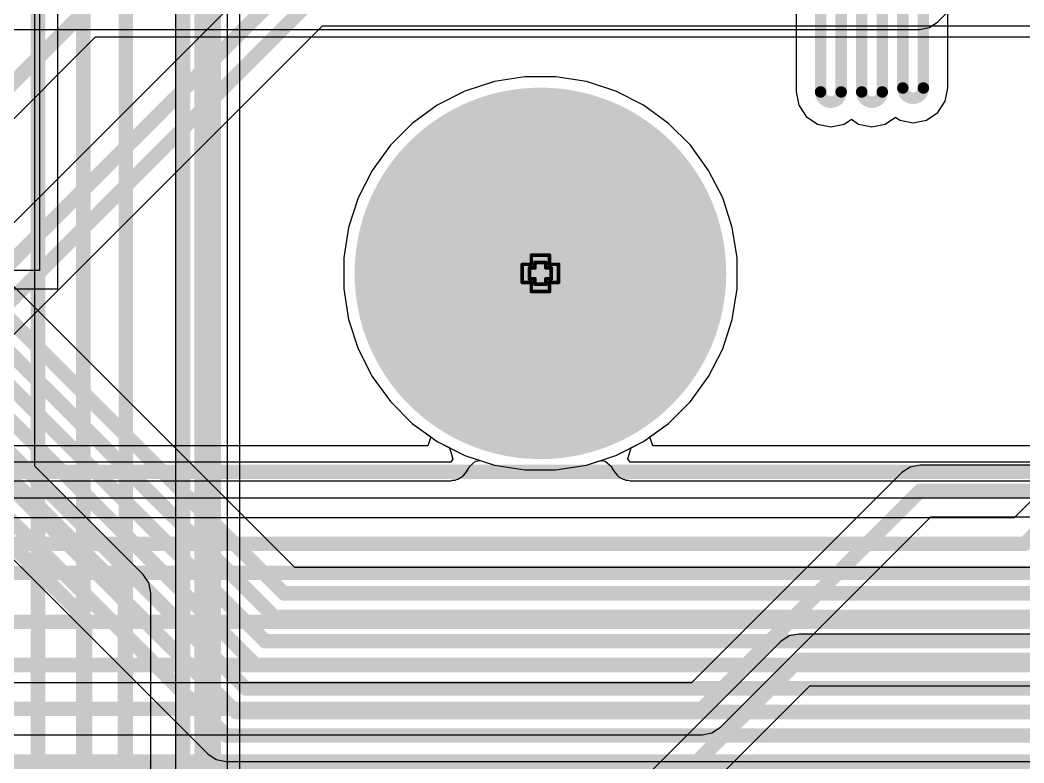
# Model space of a CAD drawing. Header units: inches. Extents: x 0 to 208, y 0 to 213.
# Drawn here: x 4.116 to 4.67, y 2.243 to 2.653 of the extents above; entities that cross this region are included whole.
import ezdxf

# ---------------------------------------------------------------- set-up
doc = ezdxf.new("R2010")
doc.units = ezdxf.units.IN
doc.header["$MEASUREMENT"] = 0
for name, color, linetype in [('Bottom Layer', 5, 'Continuous'), ('Bottom Solder', 6, 'Continuous'), ('Drill Drawing', 1, 'Continuous'), ('L2_GND1', 16, 'Continuous'), ('L3_SIG1', 76, 'Continuous'), ('L4_PWR', 90, 'Continuous'), ('L5_GND2', 156, 'Continuous'), ('L6_SIG2', 130, 'Continuous'), ('L7_GND3', 216, 'Continuous'), ('Multi-Layer', 9, 'Continuous'), ('Pad Holes', 156, 'Continuous'), ('Top Layer', 1, 'Continuous'), ('Top Solder', 216, 'Continuous')]:
    doc.layers.add(name, color=color, linetype=linetype)

# ---------------------------------------------------------------- blocks, each defined once
blk = doc.blocks.new('AS0B826_S78B_7H_8')
at = {"layer": 'Bottom Layer'}
h = blk.add_hatch(color=5, dxfattribs=at)
edge = h.paths.add_edge_path()
edge.add_arc((1.48826, 0.38539), 0.09843, 0, 360)
at = {"layer": 'Bottom Solder'}
h = blk.add_hatch(color=6, dxfattribs=at)
edge = h.paths.add_edge_path()
edge.add_arc((1.48826, 0.38539), 0.10243, 0, 360)
at = {"layer": 'L2_GND1'}
h = blk.add_hatch(color=16, dxfattribs=at)
edge = h.paths.add_edge_path()
edge.add_arc((1.48826, 0.38539), 0.09843, 0, 360)
at = {"layer": 'L3_SIG1'}
h = blk.add_hatch(color=76, dxfattribs=at)
edge = h.paths.add_edge_path()
edge.add_arc((1.48826, 0.38539), 0.09843, 0, 360)
at = {"layer": 'L4_PWR'}
h = blk.add_hatch(color=90, dxfattribs=at)
edge = h.paths.add_edge_path()
edge.add_arc((1.48826, 0.38539), 0.09843, 0, 360)
at = {"layer": 'L5_GND2'}
h = blk.add_hatch(color=156, dxfattribs=at)
edge = h.paths.add_edge_path()
edge.add_arc((1.48826, 0.38539), 0.09843, 0, 360)
at = {"layer": 'L6_SIG2'}
h = blk.add_hatch(color=130, dxfattribs=at)
edge = h.paths.add_edge_path()
edge.add_arc((1.48826, 0.38539), 0.09843, 0, 360)
at = {"layer": 'L7_GND3'}
h = blk.add_hatch(color=216, dxfattribs=at)
edge = h.paths.add_edge_path()
edge.add_arc((1.48826, 0.38539), 0.09843, 0, 360)
at = {"layer": 'Multi-Layer'}
h = blk.add_hatch(color=9, dxfattribs=at)
edge = h.paths.add_edge_path()
edge.add_arc((1.48826, 0.38539), 0.09843, 0, 360)
at = {"layer": 'Pad Holes'}
h = blk.add_hatch(color=7, dxfattribs=at)
edge = h.paths.add_edge_path()
edge.add_arc((1.48826, 0.38539), 0.06496, 0, 360)
at = {"layer": 'Top Layer'}
h = blk.add_hatch(color=1, dxfattribs=at)
edge = h.paths.add_edge_path()
edge.add_arc((1.48826, 0.38539), 0.09843, 0, 360)
at = {"layer": 'Top Solder'}
h = blk.add_hatch(color=216, dxfattribs=at)
edge = h.paths.add_edge_path()
edge.add_arc((1.48826, 0.38539), 0.10243, 0, 360)

msp = doc.modelspace()

# ---------------------------------------------------------------- linework, layer by layer
at = {"layer": 'Bottom Layer'}
for p, q in [((4.25015, 2.67855), (4.10235, 2.53075)), ((4.06109, 2.42791), (4.28291, 2.64973)), ((4.28291, 2.64973), (5.15338, 2.64973)), ((4.37761, 2.61891), (4.36138, 2.61363)), ((4.39447, 2.62158), (4.37761, 2.61891)), ((4.41153, 2.62158), (4.39447, 2.62158)), ((4.42839, 2.61891), (4.41153, 2.62158)), ((4.44462, 2.61363), (4.42839, 2.61891)), ((4.36138, 2.61363), (4.34617, 2.60588)), ((4.45983, 2.60588), (4.44462, 2.61363)), ((4.34617, 2.60588), (4.33236, 2.59585)), ((4.47363, 2.59585), (4.45983, 2.60588)), ((4.33236, 2.59585), (4.3203, 2.58378)), ((4.4857, 2.58378), (4.47363, 2.59585)), ((4.3203, 2.58378), (4.31027, 2.56998)), ((4.49573, 2.56998), (4.4857, 2.58378)), ((4.31027, 2.56998), (4.30252, 2.55477)), ((4.50348, 2.55477), (4.49573, 2.56998)), ((4.30252, 2.55477), (4.29724, 2.53854)), ((4.50875, 2.53854), (4.50348, 2.55477)), ((4.29724, 2.53854), (4.29457, 2.52168)), ((4.51142, 2.52168), (4.50875, 2.53854)), ((4.29457, 2.52168), (4.29457, 2.50462)), ((4.51142, 2.50462), (4.51142, 2.52168)), ((4.29457, 2.50462), (4.29724, 2.48776)), ((4.50875, 2.48776), (4.51142, 2.50462)), ((4.78591, 2.50009), (4.66409, 2.37827)), ((4.29724, 2.48776), (4.30252, 2.47153)), ((4.50348, 2.47153), (4.50875, 2.48776)), ((4.30252, 2.47153), (4.31027, 2.45632)), ((4.49573, 2.45632), (4.50348, 2.47153)), ((4.31027, 2.45632), (4.3203, 2.44252)), ((4.4857, 2.44252), (4.49573, 2.45632)), ((4.3203, 2.44252), (4.33236, 2.43045)), ((4.47363, 2.43045), (4.4857, 2.44252)), ((4.33236, 2.43045), (4.34617, 2.42042)), ((4.45983, 2.42042), (4.47363, 2.43045)), ((4.34617, 2.42042), (4.36138, 2.41267)), ((4.44462, 2.41267), (4.45983, 2.42042)), ((4.36138, 2.41267), (4.37761, 2.4074)), ((4.37761, 2.4074), (4.39447, 2.40473)), ((4.41153, 2.40473), (4.42839, 2.4074)), ((4.42839, 2.4074), (4.44462, 2.41267)), ((4.39447, 2.40473), (4.41153, 2.40473)), ((4.66409, 2.37827), (4.09191, 2.37827))]:
    msp.add_line(p, q, dxfattribs=at)
for points in [[(4.11245, 2.52066, 0.008, 0.008, 0), (4.27079, 2.679, 0.008, 0.008, 0)], [(4.051, 2.438, 0.008, 0.008, 0), (4.277, 2.664, 0.008, 0.008, 0)], [(4.04479, 2.453, 0.008, 0.008, 0), (4.11245, 2.52066, 0.008, 0.008, 0)], [(4.67, 2.364, 0.008, 0.008, 0), (4.796, 2.49, 0.008, 0.008, 0)], [(4.086, 2.364, 0.008, 0.008, 0), (4.67, 2.364, 0.008, 0.008, 0)], [(3.81, 2.348, 0.008, 0.008, 0), (4.675, 2.348, 0.008, 0.008, 0)], [(2.29833, 2.321, 0.008, 0.008, 0), (5.17497, 2.321, 0.008, 0.008, 0)], [(3.958, 2.29719, 0.008, 0.008, 0), (5.49484, 2.29719, 0.008, 0.008, 0)], [(0.53894, 2.22287, 0.05, 0.05, 0), (5.03359, 2.22287, 0.05, 0.05, 0)]]:
    msp.add_lwpolyline(points, format="xyseb", dxfattribs=at)
for points in [[(4.11045, 2.52066, 0.004, 0.004, 1), (4.11445, 2.52066, 0.004, 0.004, 1)], [(4.11045, 2.52066, 0.004, 0.004, 1), (4.11445, 2.52066, 0.004, 0.004, 1)], [(4.668, 2.364, 0.004, 0.004, 1), (4.672, 2.364, 0.004, 0.004, 1)], [(4.668, 2.364, 0.004, 0.004, 1), (4.672, 2.364, 0.004, 0.004, 1)]]:
    msp.add_lwpolyline(points, format="xyseb", close=True, dxfattribs=at)
at = {"layer": 'Drill Drawing'}
for points in [[(4.398, 2.51815, 0.002, 0.002, 0), (4.398, 2.52315, 0.002, 0.002, 0)], [(4.398, 2.52315, 0.002, 0.002, 0), (4.408, 2.52315, 0.002, 0.002, 0)], [(4.408, 2.51815, 0.002, 0.002, 0), (4.408, 2.52315, 0.002, 0.002, 0)], [(4.393, 2.50815, 0.002, 0.002, 0), (4.393, 2.51815, 0.002, 0.002, 0)], [(4.393, 2.51815, 0.002, 0.002, 0), (4.398, 2.51815, 0.002, 0.002, 0)], [(4.4, 2.51615, 0.002, 0.002, 0), (4.4, 2.51915, 0.002, 0.002, 0)], [(4.4, 2.51915, 0.002, 0.002, 0), (4.406, 2.51915, 0.002, 0.002, 0)], [(4.406, 2.51615, 0.002, 0.002, 0), (4.406, 2.51915, 0.002, 0.002, 0)], [(4.408, 2.51815, 0.002, 0.002, 0), (4.413, 2.51815, 0.002, 0.002, 0)], [(4.413, 2.50815, 0.002, 0.002, 0), (4.413, 2.51815, 0.002, 0.002, 0)], [(4.397, 2.51015, 0.002, 0.002, 0), (4.397, 2.51615, 0.002, 0.002, 0)], [(4.397, 2.51615, 0.002, 0.002, 0), (4.4, 2.51615, 0.002, 0.002, 0)], [(4.406, 2.51615, 0.002, 0.002, 0), (4.409, 2.51615, 0.002, 0.002, 0)], [(4.409, 2.51015, 0.002, 0.002, 0), (4.409, 2.51615, 0.002, 0.002, 0)], [(4.393, 2.50815, 0.002, 0.002, 0), (4.398, 2.50815, 0.002, 0.002, 0)], [(4.397, 2.51015, 0.002, 0.002, 0), (4.4, 2.51015, 0.002, 0.002, 0)], [(4.398, 2.50315, 0.002, 0.002, 0), (4.398, 2.50815, 0.002, 0.002, 0)], [(4.4, 2.50715, 0.002, 0.002, 0), (4.4, 2.51015, 0.002, 0.002, 0)], [(4.4, 2.50715, 0.002, 0.002, 0), (4.406, 2.50715, 0.002, 0.002, 0)], [(4.406, 2.51015, 0.002, 0.002, 0), (4.409, 2.51015, 0.002, 0.002, 0)], [(4.406, 2.50715, 0.002, 0.002, 0), (4.406, 2.51015, 0.002, 0.002, 0)], [(4.408, 2.50815, 0.002, 0.002, 0), (4.413, 2.50815, 0.002, 0.002, 0)], [(4.408, 2.50315, 0.002, 0.002, 0), (4.408, 2.50815, 0.002, 0.002, 0)], [(4.398, 2.50315, 0.002, 0.002, 0), (4.408, 2.50315, 0.002, 0.002, 0)]]:
    msp.add_lwpolyline(points, format="xyseb", dxfattribs=at)
for points in [[(4.3975, 2.52315, 0.001, 0.001, 1), (4.3985, 2.52315, 0.001, 0.001, 1)], [(4.3975, 2.52315, 0.001, 0.001, 1), (4.3985, 2.52315, 0.001, 0.001, 1)], [(4.4075, 2.52315, 0.001, 0.001, 1), (4.4085, 2.52315, 0.001, 0.001, 1)], [(4.4075, 2.52315, 0.001, 0.001, 1), (4.4085, 2.52315, 0.001, 0.001, 1)], [(4.3925, 2.51815, 0.001, 0.001, 1), (4.3935, 2.51815, 0.001, 0.001, 1)], [(4.3925, 2.51815, 0.001, 0.001, 1), (4.3935, 2.51815, 0.001, 0.001, 1)], [(4.3975, 2.51815, 0.001, 0.001, 1), (4.3985, 2.51815, 0.001, 0.001, 1)], [(4.3975, 2.51815, 0.001, 0.001, 1), (4.3985, 2.51815, 0.001, 0.001, 1)], [(4.3995, 2.51915, 0.001, 0.001, 1), (4.4005, 2.51915, 0.001, 0.001, 1)], [(4.3995, 2.51915, 0.001, 0.001, 1), (4.4005, 2.51915, 0.001, 0.001, 1)], [(4.4055, 2.51915, 0.001, 0.001, 1), (4.4065, 2.51915, 0.001, 0.001, 1)], [(4.4055, 2.51915, 0.001, 0.001, 1), (4.4065, 2.51915, 0.001, 0.001, 1)], [(4.4075, 2.51815, 0.001, 0.001, 1), (4.4085, 2.51815, 0.001, 0.001, 1)], [(4.4075, 2.51815, 0.001, 0.001, 1), (4.4085, 2.51815, 0.001, 0.001, 1)], [(4.4125, 2.51815, 0.001, 0.001, 1), (4.4135, 2.51815, 0.001, 0.001, 1)], [(4.4125, 2.51815, 0.001, 0.001, 1), (4.4135, 2.51815, 0.001, 0.001, 1)], [(4.3965, 2.51615, 0.001, 0.001, 1), (4.3975, 2.51615, 0.001, 0.001, 1)], [(4.3965, 2.51615, 0.001, 0.001, 1), (4.3975, 2.51615, 0.001, 0.001, 1)], [(4.3995, 2.51615, 0.001, 0.001, 1), (4.4005, 2.51615, 0.001, 0.001, 1)], [(4.3995, 2.51615, 0.001, 0.001, 1), (4.4005, 2.51615, 0.001, 0.001, 1)], [(4.4055, 2.51615, 0.001, 0.001, 1), (4.4065, 2.51615, 0.001, 0.001, 1)], [(4.4055, 2.51615, 0.001, 0.001, 1), (4.4065, 2.51615, 0.001, 0.001, 1)], [(4.4085, 2.51615, 0.001, 0.001, 1), (4.4095, 2.51615, 0.001, 0.001, 1)], [(4.4085, 2.51615, 0.001, 0.001, 1), (4.4095, 2.51615, 0.001, 0.001, 1)], [(4.3925, 2.50815, 0.001, 0.001, 1), (4.3935, 2.50815, 0.001, 0.001, 1)], [(4.3925, 2.50815, 0.001, 0.001, 1), (4.3935, 2.50815, 0.001, 0.001, 1)], [(4.3965, 2.51015, 0.001, 0.001, 1), (4.3975, 2.51015, 0.001, 0.001, 1)], [(4.3965, 2.51015, 0.001, 0.001, 1), (4.3975, 2.51015, 0.001, 0.001, 1)], [(4.3975, 2.50815, 0.001, 0.001, 1), (4.3985, 2.50815, 0.001, 0.001, 1)], [(4.3975, 2.50815, 0.001, 0.001, 1), (4.3985, 2.50815, 0.001, 0.001, 1)], [(4.3995, 2.51015, 0.001, 0.001, 1), (4.4005, 2.51015, 0.001, 0.001, 1)], [(4.3995, 2.51015, 0.001, 0.001, 1), (4.4005, 2.51015, 0.001, 0.001, 1)], [(4.3995, 2.50715, 0.001, 0.001, 1), (4.4005, 2.50715, 0.001, 0.001, 1)], [(4.3995, 2.50715, 0.001, 0.001, 1), (4.4005, 2.50715, 0.001, 0.001, 1)], [(4.4055, 2.51015, 0.001, 0.001, 1), (4.4065, 2.51015, 0.001, 0.001, 1)], [(4.4055, 2.51015, 0.001, 0.001, 1), (4.4065, 2.51015, 0.001, 0.001, 1)], [(4.4055, 2.50715, 0.001, 0.001, 1), (4.4065, 2.50715, 0.001, 0.001, 1)], [(4.4055, 2.50715, 0.001, 0.001, 1), (4.4065, 2.50715, 0.001, 0.001, 1)], [(4.4075, 2.50815, 0.001, 0.001, 1), (4.4085, 2.50815, 0.001, 0.001, 1)], [(4.4075, 2.50815, 0.001, 0.001, 1), (4.4085, 2.50815, 0.001, 0.001, 1)], [(4.4085, 2.51015, 0.001, 0.001, 1), (4.4095, 2.51015, 0.001, 0.001, 1)], [(4.4085, 2.51015, 0.001, 0.001, 1), (4.4095, 2.51015, 0.001, 0.001, 1)], [(4.4125, 2.50815, 0.001, 0.001, 1), (4.4135, 2.50815, 0.001, 0.001, 1)], [(4.4125, 2.50815, 0.001, 0.001, 1), (4.4135, 2.50815, 0.001, 0.001, 1)], [(4.3975, 2.50315, 0.001, 0.001, 1), (4.3985, 2.50315, 0.001, 0.001, 1)], [(4.3975, 2.50315, 0.001, 0.001, 1), (4.3985, 2.50315, 0.001, 0.001, 1)], [(4.4075, 2.50315, 0.001, 0.001, 1), (4.4085, 2.50315, 0.001, 0.001, 1)], [(4.4075, 2.50315, 0.001, 0.001, 1), (4.4085, 2.50315, 0.001, 0.001, 1)]]:
    msp.add_lwpolyline(points, format="xyseb", close=True, dxfattribs=at)
at = {"layer": 'L2_GND1'}
for p, q in [((4.37761, 2.61891), (4.36138, 2.61363)), ((4.39447, 2.62158), (4.37761, 2.61891)), ((4.41153, 2.62158), (4.39447, 2.62158)), ((4.42839, 2.61891), (4.41153, 2.62158)), ((4.44462, 2.61363), (4.42839, 2.61891)), ((4.36138, 2.61363), (4.34617, 2.60588)), ((4.45983, 2.60588), (4.44462, 2.61363)), ((4.34617, 2.60588), (4.33236, 2.59585)), ((4.47363, 2.59585), (4.45983, 2.60588)), ((4.33236, 2.59585), (4.3203, 2.58378)), ((4.4857, 2.58378), (4.47363, 2.59585)), ((4.3203, 2.58378), (4.31027, 2.56998)), ((4.49573, 2.56998), (4.4857, 2.58378)), ((4.31027, 2.56998), (4.30252, 2.55477)), ((4.50348, 2.55477), (4.49573, 2.56998)), ((4.30252, 2.55477), (4.29724, 2.53854)), ((4.50875, 2.53854), (4.50348, 2.55477)), ((4.29724, 2.53854), (4.29457, 2.52168)), ((4.51142, 2.52168), (4.50875, 2.53854)), ((4.29457, 2.52168), (4.29457, 2.50462)), ((4.51142, 2.50462), (4.51142, 2.52168)), ((4.29457, 2.50462), (4.29724, 2.48776)), ((4.50875, 2.48776), (4.51142, 2.50462)), ((4.29724, 2.48776), (4.30252, 2.47153)), ((4.50348, 2.47153), (4.50875, 2.48776)), ((4.30252, 2.47153), (4.31027, 2.45632)), ((4.49573, 2.45632), (4.50348, 2.47153)), ((4.31027, 2.45632), (4.3203, 2.44252)), ((4.4857, 2.44252), (4.49573, 2.45632)), ((4.3203, 2.44252), (4.33236, 2.43045)), ((4.47363, 2.43045), (4.4857, 2.44252)), ((4.33236, 2.43045), (4.34617, 2.42042)), ((4.45983, 2.42042), (4.47363, 2.43045)), ((4.34617, 2.42042), (4.36138, 2.41267)), ((4.44462, 2.41267), (4.45983, 2.42042)), ((4.36138, 2.41267), (4.37761, 2.4074)), ((4.37761, 2.4074), (4.39447, 2.40473)), ((4.41153, 2.40473), (4.42839, 2.4074)), ((4.42839, 2.4074), (4.44462, 2.41267)), ((4.39447, 2.40473), (4.41153, 2.40473)), ((4.54012, 2.31319), (4.53549, 2.31009)), ((4.54558, 2.31427), (4.54012, 2.31319)), ((5.3288, 2.31427), (4.54558, 2.31427)), ((4.53549, 2.31009), (4.08467, 1.85927)), ((4.53549, 2.31009), (4.53549, 2.31009)), ((4.10067, 1.83491), (4.55149, 2.28573)), ((4.55149, 2.28573), (5.3338, 2.28573))]:
    msp.add_line(p, q, dxfattribs=at)
for points in [[(4.09058, 1.845, 0.008, 0.008, 0), (4.54558, 2.3, 0.008, 0.008, 0)], [(4.54558, 2.3, 0.008, 0.008, 0), (5.56, 2.3, 0.008, 0.008, 0)]]:
    msp.add_lwpolyline(points, format="xyseb", dxfattribs=at)
msp.add_lwpolyline([(4.54358, 2.3, 0.004, 0.004, 1), (4.54758, 2.3, 0.004, 0.004, 1)], format="xyseb", close=True, dxfattribs=at)
msp.add_lwpolyline([(4.54358, 2.3, 0.004, 0.004, 1), (4.54758, 2.3, 0.004, 0.004, 1)], format="xyseb", close=True, dxfattribs=at)
at = {"layer": 'L3_SIG1'}
for p, q in [((4.23727, 1.097), (4.23727, 2.85542)), ((4.37761, 2.61891), (4.36138, 2.61363)), ((4.39447, 2.62158), (4.37761, 2.61891)), ((4.41153, 2.62158), (4.39447, 2.62158)), ((4.42839, 2.61891), (4.41153, 2.62158)), ((4.44462, 2.61363), (4.42839, 2.61891)), ((4.36138, 2.61363), (4.34617, 2.60588)), ((4.45983, 2.60588), (4.44462, 2.61363)), ((4.34617, 2.60588), (4.33236, 2.59585)), ((4.47363, 2.59585), (4.45983, 2.60588)), ((4.33236, 2.59585), (4.3203, 2.58378)), ((4.4857, 2.58378), (4.47363, 2.59585)), ((4.3203, 2.58378), (4.31027, 2.56998)), ((4.49573, 2.56998), (4.4857, 2.58378)), ((4.31027, 2.56998), (4.30252, 2.55477)), ((4.50348, 2.55477), (4.49573, 2.56998)), ((4.30252, 2.55477), (4.29724, 2.53854)), ((4.50875, 2.53854), (4.50348, 2.55477)), ((4.29724, 2.53854), (4.29457, 2.52168)), ((4.51142, 2.52168), (4.50875, 2.53854)), ((4.29457, 2.52168), (4.29457, 2.50462)), ((4.51142, 2.50462), (4.51142, 2.52168)), ((4.29457, 2.50462), (4.29724, 2.48776)), ((4.50875, 2.48776), (4.51142, 2.50462)), ((4.29724, 2.48776), (4.30252, 2.47153)), ((4.50348, 2.47153), (4.50875, 2.48776)), ((4.30252, 2.47153), (4.31027, 2.45632)), ((4.49573, 2.45632), (4.50348, 2.47153)), ((4.31027, 2.45632), (4.3203, 2.44252)), ((4.4857, 2.44252), (4.49573, 2.45632)), ((4.3203, 2.44252), (4.33236, 2.43045)), ((4.47363, 2.43045), (4.4857, 2.44252)), ((4.33236, 2.43045), (4.34617, 2.42042)), ((4.45983, 2.42042), (4.47363, 2.43045)), ((4.34617, 2.42042), (4.36138, 2.41267)), ((4.44462, 2.41267), (4.45983, 2.42042)), ((4.36138, 2.41267), (4.37761, 2.4074)), ((4.37761, 2.4074), (4.39447, 2.40473)), ((4.41153, 2.40473), (4.42839, 2.4074)), ((4.42839, 2.4074), (4.44462, 2.41267)), ((4.39447, 2.40473), (4.41153, 2.40473))]:
    msp.add_line(p, q, dxfattribs=at)
for points in [[(4.223, 1.097, 0.008, 0.008, 0), (4.223, 2.921, 0.008, 0.008, 0)], [(4.206, 1.60033, 0.008, 0.008, 0), (4.206, 2.88313, 0.008, 0.008, 0)], [(4.126, 1.65434, 0.008, 0.008, 0), (4.126, 2.86636, 0.008, 0.008, 0)], [(4.17445, 1.61045, 0.008, 0.008, 0), (4.17445, 2.76322, 0.008, 0.008, 0)], [(4.151, 1.633, 0.008, 0.008, 0), (4.151, 2.734, 0.008, 0.008, 0)]]:
    msp.add_lwpolyline(points, format="xyseb", dxfattribs=at)
at = {"layer": 'L4_PWR'}
for p, q in [((4.1268, 2.691), (4.1268, 2.51481)), ((4.137, 2.50462), (4.137, 2.691)), ((4.37761, 2.61891), (4.36138, 2.61363)), ((4.39447, 2.62158), (4.37761, 2.61891)), ((4.41153, 2.62158), (4.39447, 2.62158)), ((4.42839, 2.61891), (4.41153, 2.62158)), ((4.44462, 2.61363), (4.42839, 2.61891)), ((4.36138, 2.61363), (4.34617, 2.60588)), ((4.45983, 2.60588), (4.44462, 2.61363)), ((4.34617, 2.60588), (4.33236, 2.59585)), ((4.47363, 2.59585), (4.45983, 2.60588)), ((4.33236, 2.59585), (4.3203, 2.58378)), ((4.4857, 2.58378), (4.47363, 2.59585)), ((4.3203, 2.58378), (4.31027, 2.56998)), ((4.49573, 2.56998), (4.4857, 2.58378)), ((4.31027, 2.56998), (4.30252, 2.55477)), ((4.50348, 2.55477), (4.49573, 2.56998)), ((4.30252, 2.55477), (4.29724, 2.53854)), ((4.50875, 2.53854), (4.50348, 2.55477)), ((4.29724, 2.53854), (4.29457, 2.52168)), ((4.51142, 2.52168), (4.50875, 2.53854)), ((4.29457, 2.52168), (4.29457, 2.50462)), ((4.51142, 2.50462), (4.51142, 2.52168)), ((4.1268, 2.51481), (3.79662, 2.51481)), ((3.79662, 2.50462), (4.137, 2.50462)), ((4.29457, 2.50462), (4.29724, 2.48776)), ((4.50875, 2.48776), (4.51142, 2.50462)), ((4.29724, 2.48776), (4.30252, 2.47153)), ((4.50348, 2.47153), (4.50875, 2.48776)), ((4.30252, 2.47153), (4.31027, 2.45632)), ((4.49573, 2.45632), (4.50348, 2.47153)), ((4.31027, 2.45632), (4.3203, 2.44252)), ((4.4857, 2.44252), (4.49573, 2.45632)), ((4.3203, 2.44252), (4.33236, 2.43045)), ((4.47363, 2.43045), (4.4857, 2.44252)), ((4.33236, 2.43045), (4.34617, 2.42042)), ((4.45983, 2.42042), (4.47363, 2.43045)), ((4.34617, 2.42042), (4.3529, 2.41699)), ((4.4531, 2.41699), (4.45983, 2.42042)), ((4.3529, 2.41699), (4.35474, 2.41092)), ((4.45126, 2.41092), (4.4531, 2.41699)), ((4.35356, 2.409), (2.72443, 2.409)), ((4.35474, 2.41092), (4.35356, 2.409)), ((4.36388, 2.4066), (4.36725, 2.40963)), ((4.36725, 2.40963), (4.36973, 2.40996)), ((4.36973, 2.40996), (4.37761, 2.4074)), ((4.37761, 2.4074), (4.39447, 2.40473)), ((4.41153, 2.40473), (4.42839, 2.4074)), ((4.42839, 2.4074), (4.43627, 2.40996)), ((4.43627, 2.40996), (4.43875, 2.40963)), ((4.43875, 2.40963), (4.44211, 2.4066)), ((4.45243, 2.409), (4.45126, 2.41092)), ((4.77335, 2.409), (4.45243, 2.409)), ((4.3601, 2.40134), (4.36077, 2.40179)), ((4.36077, 2.40179), (4.36144, 2.40278)), ((4.36144, 2.40278), (4.36225, 2.40366)), ((4.36225, 2.40366), (4.36343, 2.40557)), ((4.36343, 2.40557), (4.36354, 2.40587)), ((4.36354, 2.40587), (4.36374, 2.40611)), ((4.36374, 2.40611), (4.36388, 2.4066)), ((4.39447, 2.40473), (4.41153, 2.40473)), ((4.44211, 2.4066), (4.44226, 2.40612)), ((4.44226, 2.40612), (4.44246, 2.40587)), ((4.44246, 2.40587), (4.44257, 2.40557)), ((4.44257, 2.40557), (4.44375, 2.40366)), ((4.44375, 2.40366), (4.44456, 2.40278)), ((4.44456, 2.40278), (4.44522, 2.40179)), ((4.44522, 2.40179), (4.4459, 2.40134)), ((3.74311, 2.3988), (4.35356, 2.3988)), ((4.35356, 2.3988), (4.35473, 2.39904)), ((4.35473, 2.39904), (4.35593, 2.39908)), ((4.35593, 2.39908), (4.35667, 2.39942)), ((4.35667, 2.39942), (4.35747, 2.39958)), ((4.35747, 2.39958), (4.35846, 2.40024)), ((4.35846, 2.40024), (4.35954, 2.40074)), ((4.35954, 2.40074), (4.3601, 2.40134)), ((4.4459, 2.40134), (4.44646, 2.40074)), ((4.44646, 2.40074), (4.44754, 2.40024)), ((4.44754, 2.40024), (4.44853, 2.39958)), ((4.44853, 2.39958), (4.44933, 2.39942)), ((4.44933, 2.39942), (4.45007, 2.39908)), ((4.45007, 2.39908), (4.45126, 2.39904)), ((4.45126, 2.39904), (4.45243, 2.3988)), ((4.45243, 2.3988), (4.77335, 2.3988))]:
    msp.add_line(p, q, dxfattribs=at)
at = {"layer": 'L5_GND2'}
for p, q in [((4.62209, 2.65191), (4.70438, 2.73419)), ((4.61746, 2.64881), (4.62209, 2.65191)), ((3.97733, 2.64773), (4.612, 2.64773)), ((4.612, 2.64773), (4.61746, 2.64881)), ((4.612, 2.64773), (4.612, 2.64773)), ((4.26756, 2.35097), (3.97542, 2.64311)), ((4.37761, 2.61891), (4.36138, 2.61363)), ((4.39447, 2.62158), (4.37761, 2.61891)), ((4.41153, 2.62158), (4.39447, 2.62158)), ((4.42839, 2.61891), (4.41153, 2.62158)), ((4.44462, 2.61363), (4.42839, 2.61891)), ((4.36138, 2.61363), (4.34617, 2.60588)), ((4.45983, 2.60588), (4.44462, 2.61363)), ((4.34617, 2.60588), (4.33236, 2.59585)), ((4.47363, 2.59585), (4.45983, 2.60588)), ((4.33236, 2.59585), (4.3203, 2.58378)), ((4.4857, 2.58378), (4.47363, 2.59585)), ((4.3203, 2.58378), (4.31027, 2.56998)), ((4.49573, 2.56998), (4.4857, 2.58378)), ((4.31027, 2.56998), (4.30252, 2.55477)), ((4.50348, 2.55477), (4.49573, 2.56998)), ((4.30252, 2.55477), (4.29724, 2.53854)), ((4.50875, 2.53854), (4.50348, 2.55477)), ((4.29724, 2.53854), (4.29457, 2.52168)), ((4.51142, 2.52168), (4.50875, 2.53854)), ((4.29457, 2.52168), (4.29457, 2.50462)), ((4.51142, 2.50462), (4.51142, 2.52168)), ((4.29457, 2.50462), (4.29724, 2.48776)), ((4.50875, 2.48776), (4.51142, 2.50462)), ((3.97909, 2.48873), (4.21962, 2.2482)), ((4.29724, 2.48776), (4.30252, 2.47153)), ((4.50348, 2.47153), (4.50875, 2.48776)), ((4.30252, 2.47153), (4.31027, 2.45632)), ((4.49573, 2.45632), (4.50348, 2.47153)), ((4.31027, 2.45632), (4.3203, 2.44252)), ((4.4857, 2.44252), (4.49573, 2.45632)), ((4.3203, 2.44252), (4.33236, 2.43045)), ((4.47363, 2.43045), (4.4857, 2.44252)), ((4.33236, 2.43045), (4.34617, 2.42042)), ((4.45983, 2.42042), (4.47363, 2.43045)), ((4.34617, 2.42042), (4.36138, 2.41267)), ((4.44462, 2.41267), (4.45983, 2.42042)), ((4.36138, 2.41267), (4.37761, 2.4074)), ((4.37761, 2.4074), (4.39447, 2.40473)), ((4.41153, 2.40473), (4.42839, 2.4074)), ((4.42839, 2.4074), (4.44462, 2.41267)), ((4.39447, 2.40473), (4.41153, 2.40473)), ((4.70875, 2.35097), (4.26756, 2.35097)), ((4.21962, 2.2482), (4.21962, 2.2482)), ((4.21962, 2.2482), (4.22425, 2.2451)), ((4.22425, 2.2451), (4.22971, 2.24402)), ((4.22971, 2.24402), (4.22971, 2.24402)), ((4.22971, 2.24402), (5.36642, 2.24402))]:
    msp.add_line(p, q, dxfattribs=at)
for points in [[(3.95834, 2.64, 0.008, 0.008, 0), (4.26165, 2.33669, 0.008, 0.008, 0)], [(3.96996, 2.61, 0.008, 0.008, 0), (4.25626, 2.32369, 0.008, 0.008, 0)], [(3.97876, 2.58281, 0.008, 0.008, 0), (4.25128, 2.31029, 0.008, 0.008, 0)], [(3.97338, 2.56981, 0.008, 0.008, 0), (4.2459, 2.29729, 0.008, 0.008, 0)], [(3.96799, 2.55681, 0.008, 0.008, 0), (4.24051, 2.28429, 0.008, 0.008, 0)], [(3.97242, 2.534, 0.008, 0.008, 0), (4.23513, 2.27129, 0.008, 0.008, 0)], [(3.985, 2.503, 0.008, 0.008, 0), (4.22971, 2.25829, 0.008, 0.008, 0)], [(4.26165, 2.33669, 0.008, 0.008, 0), (4.71467, 2.33669, 0.008, 0.008, 0)], [(4.25626, 2.32369, 0.008, 0.008, 0), (5.33882, 2.32369, 0.008, 0.008, 0)], [(4.25128, 2.31029, 0.008, 0.008, 0), (5.3438, 2.31029, 0.008, 0.008, 0)], [(4.2459, 2.29729, 0.008, 0.008, 0), (5.34918, 2.29729, 0.008, 0.008, 0)], [(4.24051, 2.28429, 0.008, 0.008, 0), (5.35565, 2.28429, 0.008, 0.008, 0)], [(4.23513, 2.27129, 0.008, 0.008, 0), (5.36103, 2.27129, 0.008, 0.008, 0)], [(4.22971, 2.25829, 0.008, 0.008, 0), (5.36642, 2.25829, 0.008, 0.008, 0)]]:
    msp.add_lwpolyline(points, format="xyseb", dxfattribs=at)
for points in [[(4.25965, 2.33669, 0.004, 0.004, 1), (4.26365, 2.33669, 0.004, 0.004, 1)], [(4.25965, 2.33669, 0.004, 0.004, 1), (4.26365, 2.33669, 0.004, 0.004, 1)], [(4.25426, 2.32369, 0.004, 0.004, 1), (4.25826, 2.32369, 0.004, 0.004, 1)], [(4.25426, 2.32369, 0.004, 0.004, 1), (4.25826, 2.32369, 0.004, 0.004, 1)], [(4.24928, 2.31029, 0.004, 0.004, 1), (4.25328, 2.31029, 0.004, 0.004, 1)], [(4.24928, 2.31029, 0.004, 0.004, 1), (4.25328, 2.31029, 0.004, 0.004, 1)], [(4.2439, 2.29729, 0.004, 0.004, 1), (4.2479, 2.29729, 0.004, 0.004, 1)], [(4.2439, 2.29729, 0.004, 0.004, 1), (4.2479, 2.29729, 0.004, 0.004, 1)], [(4.23851, 2.28429, 0.004, 0.004, 1), (4.24251, 2.28429, 0.004, 0.004, 1)], [(4.23851, 2.28429, 0.004, 0.004, 1), (4.24251, 2.28429, 0.004, 0.004, 1)], [(4.23313, 2.27129, 0.004, 0.004, 1), (4.23713, 2.27129, 0.004, 0.004, 1)], [(4.23313, 2.27129, 0.004, 0.004, 1), (4.23713, 2.27129, 0.004, 0.004, 1)], [(4.22771, 2.25829, 0.004, 0.004, 1), (4.23171, 2.25829, 0.004, 0.004, 1)], [(4.22771, 2.25829, 0.004, 0.004, 1), (4.23171, 2.25829, 0.004, 0.004, 1)]]:
    msp.add_lwpolyline(points, format="xyseb", close=True, dxfattribs=at)
at = {"layer": 'L6_SIG2'}
for p, q in [((4.23047, 2.01319), (4.23047, 2.9135)), ((4.20192, 2.87118), (4.20192, 2.0191)), ((4.12427, 2.40691), (4.12427, 2.72946)), ((4.54403, 2.66303), (4.54403, 2.61323)), ((4.62753, 2.6154), (4.62753, 2.66303)), ((4.37761, 2.61891), (4.36138, 2.61363)), ((4.39447, 2.62158), (4.37761, 2.61891)), ((4.41153, 2.62158), (4.39447, 2.62158)), ((4.42839, 2.61891), (4.41153, 2.62158)), ((4.44462, 2.61363), (4.42839, 2.61891)), ((4.36138, 2.61363), (4.34617, 2.60588)), ((4.45983, 2.60588), (4.44462, 2.61363)), ((4.54403, 2.61323), (4.54392, 2.61323)), ((4.54392, 2.61323), (4.54538, 2.60588)), ((4.62618, 2.60805), (4.62764, 2.6154)), ((4.62764, 2.6154), (4.62753, 2.6154)), ((4.62201, 2.60182), (4.62618, 2.60805)), ((4.34617, 2.60588), (4.33236, 2.59585)), ((4.47363, 2.59585), (4.45983, 2.60588)), ((4.54538, 2.60588), (4.54954, 2.59965)), ((4.61578, 2.59766), (4.62201, 2.60182)), ((4.33236, 2.59585), (4.3203, 2.58378)), ((4.4857, 2.58378), (4.47363, 2.59585)), ((4.54954, 2.59965), (4.55577, 2.59549)), ((4.55577, 2.59549), (4.56312, 2.59403)), ((4.56312, 2.59403), (4.57046, 2.59549)), ((4.57046, 2.59549), (4.57445, 2.59815)), ((4.57445, 2.59815), (4.57843, 2.59549)), ((4.57843, 2.59549), (4.58578, 2.59403)), ((4.58578, 2.59403), (4.59312, 2.59549)), ((4.59312, 2.59549), (4.59873, 2.59924)), ((4.59873, 2.59924), (4.60109, 2.59766)), ((4.60109, 2.59766), (4.60844, 2.5962)), ((4.60844, 2.5962), (4.61578, 2.59766)), ((4.3203, 2.58378), (4.31027, 2.56998)), ((4.49573, 2.56998), (4.4857, 2.58378)), ((4.31027, 2.56998), (4.30252, 2.55477)), ((4.50348, 2.55477), (4.49573, 2.56998)), ((4.30252, 2.55477), (4.29724, 2.53854)), ((4.50875, 2.53854), (4.50348, 2.55477)), ((4.29724, 2.53854), (4.29457, 2.52168)), ((4.51142, 2.52168), (4.50875, 2.53854)), ((4.29457, 2.52168), (4.29457, 2.50462)), ((4.51142, 2.50462), (4.51142, 2.52168)), ((4.29457, 2.50462), (4.29724, 2.48776)), ((4.50875, 2.48776), (4.51142, 2.50462)), ((4.29724, 2.48776), (4.30252, 2.47153)), ((4.50348, 2.47153), (4.50875, 2.48776)), ((4.30252, 2.47153), (4.31027, 2.45632)), ((4.49573, 2.45632), (4.50348, 2.47153)), ((4.31027, 2.45632), (4.3203, 2.44252)), ((4.4857, 2.44252), (4.49573, 2.45632)), ((4.3203, 2.44252), (4.33236, 2.43045)), ((4.47363, 2.43045), (4.4857, 2.44252)), ((4.33236, 2.43045), (4.34617, 2.42042)), ((4.45983, 2.42042), (4.47363, 2.43045)), ((4.34617, 2.42042), (4.36138, 2.41267)), ((4.44462, 2.41267), (4.45983, 2.42042)), ((4.36138, 2.41267), (4.37761, 2.4074)), ((4.37761, 2.4074), (4.39447, 2.40473)), ((4.41153, 2.40473), (4.42839, 2.4074)), ((4.42839, 2.4074), (4.44462, 2.41267)), ((4.18409, 2.34709), (4.12427, 2.40691)), ((4.39447, 2.40473), (4.41153, 2.40473)), ((4.18719, 2.34246), (4.18409, 2.34709)), ((4.18409, 2.34709), (4.18409, 2.34709)), ((4.18827, 2.337), (4.18719, 2.34246)), ((4.18827, 2.01199), (4.18827, 2.337)), ((4.18827, 2.337), (4.18827, 2.337))]:
    msp.add_line(p, q, dxfattribs=at)
for points in [[(4.21619, 2.01319, 0.008, 0.008, 0), (4.21619, 2.93281, 0.008, 0.008, 0)], [(4.56878, 2.61323, 0.00633, 0.00633, 0), (4.56878, 2.68079, 0.00633, 0.00633, 0)], [(4.58011, 2.61323, 0.00633, 0.00633, 0), (4.58011, 2.68079, 0.00633, 0.00633, 0)], [(4.59144, 2.61323, 0.00633, 0.00633, 0), (4.59144, 2.68079, 0.00633, 0.00633, 0)], [(4.60277, 2.6154, 0.00633, 0.00633, 0), (4.60277, 2.68079, 0.00633, 0.00633, 0)], [(4.55745, 2.61323, 0.00633, 0.00633, 0), (4.55745, 2.67012, 0.00633, 0.00633, 0)], [(4.6141, 2.6154, 0.00633, 0.00633, 0), (4.6141, 2.67012, 0.00633, 0.00633, 0)], [(4.6141, 2.6154, 0.00633, 0.00633, -1), (4.60277, 2.6154, 0.00633, 0.00633, 0)], [(4.56878, 2.61323, 0.00633, 0.00633, -1), (4.55745, 2.61323, 0.00633, 0.00633, 0)], [(4.59144, 2.61323, 0.00633, 0.00633, -1), (4.58011, 2.61323, 0.00633, 0.00633, 0)], [(4.11, 2.401, 0.008, 0.008, 0), (4.174, 2.337, 0.008, 0.008, 0)], [(4.08505, 2.38995, 0.008, 0.008, 0), (4.152, 2.323, 0.008, 0.008, 0)], [(4.174, 2.002, 0.008, 0.008, 0), (4.174, 2.337, 0.008, 0.008, 0)], [(4.152, 2.018, 0.008, 0.008, 0), (4.152, 2.323, 0.008, 0.008, 0)]]:
    msp.add_lwpolyline(points, format="xyseb", dxfattribs=at)
for points in [[(4.60119, 2.6154, 0.00316, 0.00316, 1), (4.60436, 2.6154, 0.00316, 0.00316, 1)], [(4.60119, 2.6154, 0.00316, 0.00316, 1), (4.60436, 2.6154, 0.00316, 0.00316, 1)], [(4.61252, 2.6154, 0.00316, 0.00316, 1), (4.61569, 2.6154, 0.00316, 0.00316, 1)], [(4.61252, 2.6154, 0.00316, 0.00316, 1), (4.61569, 2.6154, 0.00316, 0.00316, 1)], [(4.55587, 2.61323, 0.00316, 0.00316, 1), (4.55904, 2.61323, 0.00316, 0.00316, 1)], [(4.55587, 2.61323, 0.00316, 0.00316, 1), (4.55904, 2.61323, 0.00316, 0.00316, 1)], [(4.5672, 2.61323, 0.00316, 0.00316, 1), (4.57037, 2.61323, 0.00316, 0.00316, 1)], [(4.5672, 2.61323, 0.00316, 0.00316, 1), (4.57037, 2.61323, 0.00316, 0.00316, 1)], [(4.57853, 2.61323, 0.00316, 0.00316, 1), (4.5817, 2.61323, 0.00316, 0.00316, 1)], [(4.57853, 2.61323, 0.00316, 0.00316, 1), (4.5817, 2.61323, 0.00316, 0.00316, 1)], [(4.58986, 2.61323, 0.00316, 0.00316, 1), (4.59303, 2.61323, 0.00316, 0.00316, 1)], [(4.58986, 2.61323, 0.00316, 0.00316, 1), (4.59303, 2.61323, 0.00316, 0.00316, 1)], [(4.172, 2.337, 0.004, 0.004, 1), (4.176, 2.337, 0.004, 0.004, 1)], [(4.172, 2.337, 0.004, 0.004, 1), (4.176, 2.337, 0.004, 0.004, 1)], [(4.15, 2.323, 0.004, 0.004, 1), (4.154, 2.323, 0.004, 0.004, 1)], [(4.15, 2.323, 0.004, 0.004, 1), (4.154, 2.323, 0.004, 0.004, 1)]]:
    msp.add_lwpolyline(points, format="xyseb", close=True, dxfattribs=at)
at = {"layer": 'L7_GND3'}
for p, q in [((4.09128, 2.5771), (4.15772, 2.64354)), ((4.15772, 2.64354), (4.94471, 2.64354)), ((4.37761, 2.61891), (4.36138, 2.61363)), ((4.39447, 2.62158), (4.37761, 2.61891)), ((4.41153, 2.62158), (4.39447, 2.62158)), ((4.42839, 2.61891), (4.41153, 2.62158)), ((4.44462, 2.61363), (4.42839, 2.61891)), ((4.36138, 2.61363), (4.34617, 2.60588)), ((4.45983, 2.60588), (4.44462, 2.61363)), ((4.34617, 2.60588), (4.33236, 2.59585)), ((4.47363, 2.59585), (4.45983, 2.60588)), ((4.33236, 2.59585), (4.3203, 2.58378)), ((4.4857, 2.58378), (4.47363, 2.59585)), ((4.3203, 2.58378), (4.31027, 2.56998)), ((4.49573, 2.56998), (4.4857, 2.58378)), ((4.31027, 2.56998), (4.30252, 2.55477)), ((4.50348, 2.55477), (4.49573, 2.56998)), ((4.30252, 2.55477), (4.29724, 2.53854)), ((4.50875, 2.53854), (4.50348, 2.55477)), ((4.29724, 2.53854), (4.29457, 2.52168)), ((4.51142, 2.52168), (4.50875, 2.53854)), ((4.29457, 2.52168), (4.29457, 2.50462)), ((4.51142, 2.50462), (4.51142, 2.52168)), ((4.29457, 2.50462), (4.29724, 2.48776)), ((4.50875, 2.48776), (4.51142, 2.50462)), ((4.29724, 2.48776), (4.30252, 2.47153)), ((4.50348, 2.47153), (4.50875, 2.48776)), ((4.30252, 2.47153), (4.31027, 2.45632)), ((4.49573, 2.45632), (4.50348, 2.47153)), ((4.31027, 2.45632), (4.3203, 2.44252)), ((4.4857, 2.44252), (4.49573, 2.45632)), ((4.3203, 2.44252), (4.33236, 2.43045)), ((4.47363, 2.43045), (4.4857, 2.44252)), ((4.33236, 2.43045), (4.34262, 2.423)), ((4.46338, 2.423), (4.47363, 2.43045)), ((4.34262, 2.423), (4.34099, 2.418)), ((4.46501, 2.418), (4.46338, 2.423)), ((4.34099, 2.418), (3.09719, 2.418)), ((4.73828, 2.418), (4.46501, 2.418)), ((3.74819, 2.38945), (4.74419, 2.38945))]:
    msp.add_line(p, q, dxfattribs=at)
for points in [[(4.08119, 2.58719, 0.008, 0.008, 0), (4.15181, 2.65781, 0.008, 0.008, 0)], [(3.09127, 2.40373, 0.008, 0.008, 0), (4.74419, 2.40373, 0.008, 0.008, 0)]]:
    msp.add_lwpolyline(points, format="xyseb", dxfattribs=at)
at = {"layer": 'Top Layer'}
for p, q in [((4.37761, 2.61891), (4.36138, 2.61363)), ((4.39447, 2.62158), (4.37761, 2.61891)), ((4.41153, 2.62158), (4.39447, 2.62158)), ((4.42839, 2.61891), (4.41153, 2.62158)), ((4.44462, 2.61363), (4.42839, 2.61891)), ((4.36138, 2.61363), (4.34617, 2.60588)), ((4.45983, 2.60588), (4.44462, 2.61363)), ((4.34617, 2.60588), (4.33236, 2.59585)), ((4.47363, 2.59585), (4.45983, 2.60588)), ((4.33236, 2.59585), (4.3203, 2.58378)), ((4.4857, 2.58378), (4.47363, 2.59585)), ((4.3203, 2.58378), (4.31027, 2.56998)), ((4.49573, 2.56998), (4.4857, 2.58378)), ((4.31027, 2.56998), (4.30252, 2.55477)), ((4.50348, 2.55477), (4.49573, 2.56998)), ((4.30252, 2.55477), (4.29724, 2.53854)), ((4.50875, 2.53854), (4.50348, 2.55477)), ((4.29724, 2.53854), (4.29457, 2.52168)), ((4.51142, 2.52168), (4.50875, 2.53854)), ((4.29457, 2.52168), (4.29457, 2.50462)), ((4.51142, 2.50462), (4.51142, 2.52168)), ((4.29457, 2.50462), (4.29724, 2.48776)), ((4.50875, 2.48776), (4.51142, 2.50462)), ((4.29724, 2.48776), (4.30252, 2.47153)), ((4.50348, 2.47153), (4.50875, 2.48776)), ((4.30252, 2.47153), (4.31027, 2.45632)), ((4.49573, 2.45632), (4.50348, 2.47153)), ((4.31027, 2.45632), (4.3203, 2.44252)), ((4.4857, 2.44252), (4.49573, 2.45632)), ((4.3203, 2.44252), (4.33236, 2.43045)), ((4.47363, 2.43045), (4.4857, 2.44252)), ((4.33236, 2.43045), (4.34617, 2.42042)), ((4.45983, 2.42042), (4.47363, 2.43045)), ((4.34617, 2.42042), (4.36138, 2.41267)), ((4.44462, 2.41267), (4.45983, 2.42042)), ((4.36138, 2.41267), (4.37761, 2.4074)), ((4.37761, 2.4074), (4.39447, 2.40473)), ((4.41153, 2.40473), (4.42839, 2.4074)), ((4.42839, 2.4074), (4.44462, 2.41267)), ((4.61228, 2.40745), (4.60682, 2.40636)), ((4.77435, 2.40745), (4.61228, 2.40745)), ((4.61228, 2.40745), (4.61228, 2.40745)), ((4.39447, 2.40473), (4.41153, 2.40473)), ((4.60219, 2.40327), (4.4862, 2.28727)), ((4.60682, 2.40636), (4.60219, 2.40327)), ((4.5022, 2.26291), (4.6182, 2.3789)), ((4.6182, 2.3789), (4.76489, 2.3789)), ((4.4862, 2.28727), (4.09638, 2.28727)), ((4.09638, 2.25873), (4.49211, 2.25873)), ((4.49211, 2.25873), (4.49757, 2.25981)), ((4.49211, 2.25873), (4.49211, 2.25873)), ((4.49757, 2.25981), (4.5022, 2.26291))]:
    msp.add_line(p, q, dxfattribs=at)
for points in [[(4.49211, 2.273, 0.008, 0.008, 0), (4.61228, 2.39317, 0.008, 0.008, 0)], [(4.61228, 2.39317, 0.008, 0.008, 0), (5.16308, 2.39317, 0.008, 0.008, 0)], [(4.07981, 2.273, 0.008, 0.008, 0), (4.49211, 2.273, 0.008, 0.008, 0)]]:
    msp.add_lwpolyline(points, format="xyseb", dxfattribs=at)
for points in [[(4.61028, 2.39317, 0.004, 0.004, 1), (4.61428, 2.39317, 0.004, 0.004, 1)], [(4.61028, 2.39317, 0.004, 0.004, 1), (4.61428, 2.39317, 0.004, 0.004, 1)], [(4.49011, 2.273, 0.004, 0.004, 1), (4.49411, 2.273, 0.004, 0.004, 1)], [(4.49011, 2.273, 0.004, 0.004, 1), (4.49411, 2.273, 0.004, 0.004, 1)]]:
    msp.add_lwpolyline(points, format="xyseb", close=True, dxfattribs=at)

# ---------------------------------------------------------------- block references
msp.add_blockref('AS0B826_S78B_7H_8', (2.91474, 2.12776))

doc.saveas('drawing.dxf')
